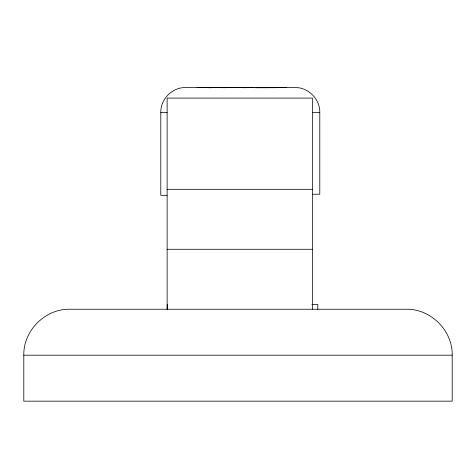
<?xml version="1.0" encoding="UTF-8"?>
<svg xmlns="http://www.w3.org/2000/svg" width="476" height="476" viewBox="0 0 476 476"><rect width="100%" height="100%" fill="white"/><g stroke="black" fill="none" stroke-linecap="round" stroke-linejoin="round"><path stroke-width="0.71" d="M23.8 355.197C23.282 330.63 45.19 308.722 69.758 309.239L406.242 309.239C430.81 308.722 452.718 330.63 452.2 355.197L452.2 401.155L23.8 401.155L23.8 355.197L452.2 355.197M167.13 195.285L160.793 195.285L160.793 112.354C160.513 99.079 172.348 87.245 185.616 87.524L294.959 87.524C308.234 87.245 320.068 99.079 319.789 112.354L319.789 194.232L312.393 194.232M211.868 87.739L197.171 87.524M225.112 87.739L212.409 87.524M243.545 87.739L253.869 87.524M255.255 87.739L269.523 87.739M270.671 87.739L286.118 87.524M160.793 112.354L167.13 112.354M312.393 112.354L319.789 112.354M167.13 189.323L312.393 189.323M167.13 249.281L312.393 249.281M311.869 304.485L317.801 304.485L317.801 309.239M312.393 309.239L312.393 98.092L167.13 98.092L167.13 309.239M242.766 87.524L226.35 87.524M167.255 304.485L167.255 309.239"/></g></svg>
